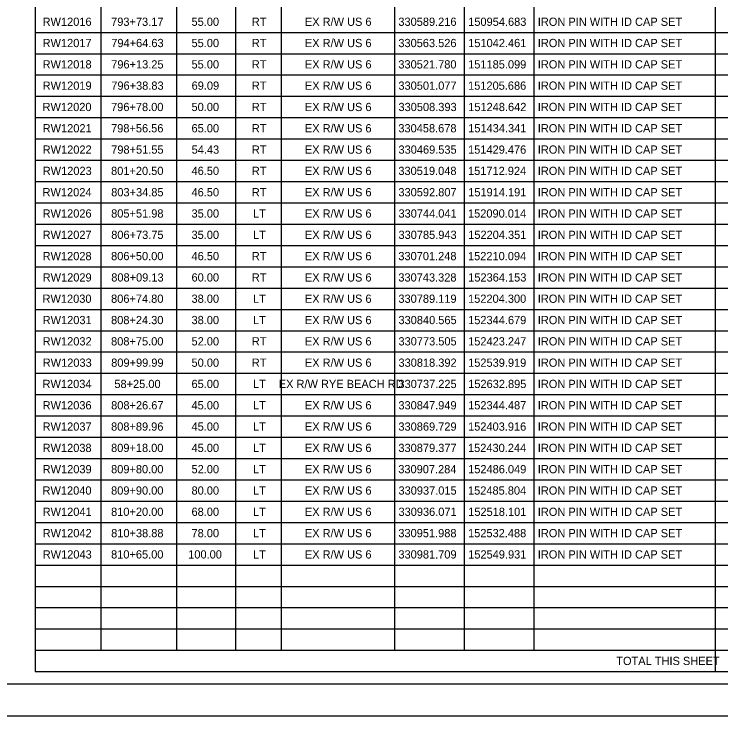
# Model space of a CAD drawing. Extents: x 0 to 34, y 0 to 22.
# Drawn here: x 11.66 to 22.82, y 0 to 11.08 of the extents above; entities that cross this region are included whole.
import ezdxf

# ---------------------------------------------------------------- set-up
doc = ezdxf.new("R2010")
doc.units = 0
for name, color, linetype in [('Default', 7, 'Continuous'), ('SH_Border', 7, 'Continuous'), ('SH_Cut_Line', 7, 'Continuous')]:
    doc.layers.add(name, color=color, linetype=linetype)

msp = doc.modelspace()

# ---------------------------------------------------------------- linework, layer by layer
at = {"layer": 'Default'}
for p, q in [((11.995, 21.5), (11.995, 0.699)), ((19.872, 21.148), (19.872, 1.036)), ((22.732, 21.148), (22.732, 0.699)), ((13.035, 20.154), (13.035, 1.036)), ((14.228, 20.154), (14.228, 1.036)), ((15.161, 20.154), (15.161, 1.036)), ((15.88, 20.154), (15.88, 1.036)), ((17.669, 20.154), (17.669, 1.036)), ((18.77, 20.154), (18.77, 1.036)), ((11.995, 10.794), (28.284, 10.794)), ((11.995, 10.457), (28.284, 10.457)), ((11.995, 10.121), (28.284, 10.121)), ((11.995, 9.784), (28.284, 9.784)), ((11.995, 9.448), (28.284, 9.448)), ((11.995, 9.111), (28.284, 9.111)), ((11.995, 8.775), (28.284, 8.775)), ((11.995, 8.438), (28.284, 8.438)), ((11.995, 8.102), (28.284, 8.102)), ((11.995, 7.765), (28.284, 7.765)), ((11.995, 7.429), (28.284, 7.429)), ((11.995, 7.092), (28.284, 7.092)), ((11.995, 6.756), (28.284, 6.756)), ((11.995, 6.42), (28.284, 6.42)), ((11.995, 6.083), (28.284, 6.083)), ((11.995, 5.747), (28.284, 5.747)), ((11.995, 5.41), (28.284, 5.41)), ((11.995, 5.074), (28.284, 5.074)), ((11.995, 4.737), (28.284, 4.737)), ((11.995, 4.401), (28.284, 4.401)), ((11.995, 4.064), (28.284, 4.064)), ((11.995, 3.728), (28.284, 3.728)), ((11.995, 3.391), (28.284, 3.391)), ((11.995, 3.055), (28.284, 3.055)), ((11.995, 2.718), (28.284, 2.718)), ((11.995, 2.382), (28.284, 2.382)), ((11.995, 2.045), (28.284, 2.045)), ((11.995, 1.709), (28.284, 1.709)), ((11.995, 1.372), (28.284, 1.372)), ((11.995, 1.036), (28.284, 1.036)), ((11.995, 0.699), (28.284, 0.699))]:
    msp.add_line(p, q, dxfattribs=at)
at = {"layer": 'SH_Border'}
msp.add_lwpolyline([(1.5, 21.5), (33.5, 21.5), (33.5, 0.5), (1.5, 0.5)], close=True, dxfattribs=at)
at = {"layer": 'SH_Cut_Line'}
msp.add_lwpolyline([(0, 0), (34, 0), (34, 22), (0, 22)], close=True, dxfattribs=at)

# ---------------------------------------------------------------- texts
at = {"layer": 'Default'}
for s, p in [('RW12016', (12.114, 10.897)), ('793+73.17', (13.196, 10.897)), ('55.00', (14.465, 10.897)), ('RT', (15.417, 10.897)), ('EX R/W US 6', (16.255, 10.897)), ('330589.216', (17.731, 10.897)), ('150954.683', (18.834, 10.897)), ('IRON PIN WITH ID CAP SET', (19.933, 10.897)), ('RW12017', (12.114, 10.561)), ('794+64.63', (13.198, 10.561)), ('55.00', (14.465, 10.561)), ('RT', (15.417, 10.561)), ('EX R/W US 6', (16.255, 10.561)), ('330563.526', (17.731, 10.561)), ('151042.461', (18.834, 10.561)), ('IRON PIN WITH ID CAP SET', (19.933, 10.561)), ('RW12018', (12.114, 10.224)), ('796+13.25', (13.197, 10.224)), ('55.00', (14.465, 10.224)), ('RT', (15.417, 10.224)), ('EX R/W US 6', (16.255, 10.224)), ('330521.780', (17.731, 10.224)), ('151185.099', (18.833, 10.224)), ('IRON PIN WITH ID CAP SET', (19.933, 10.224)), ('RW12019', (12.115, 9.888)), ('796+38.83', (13.198, 9.888)), ('69.09', (14.466, 9.888)), ('RT', (15.417, 9.888)), ('EX R/W US 6', (16.255, 9.888)), ('330501.077', (17.732, 9.888)), ('151205.686', (18.832, 9.888)), ('IRON PIN WITH ID CAP SET', (19.933, 9.888)), ('RW12020', (12.113, 9.551)), ('796+78.00', (13.195, 9.551)), ('50.00', (14.465, 9.551)), ('RT', (15.417, 9.551)), ('EX R/W US 6', (16.255, 9.551)), ('330508.393', (17.733, 9.551)), ('151248.642', (18.834, 9.551)), ('IRON PIN WITH ID CAP SET', (19.933, 9.551)), ('RW12021', (12.115, 9.215)), ('798+56.56', (13.195, 9.215)), ('65.00', (14.465, 9.215)), ('RT', (15.417, 9.215)), ('EX R/W US 6', (16.255, 9.215)), ('330458.678', (17.731, 9.215)), ('151434.341', (18.834, 9.215)), ('IRON PIN WITH ID CAP SET', (19.933, 9.215)), ('RW12022', (12.115, 8.878)), ('798+51.55', (13.197, 8.878)), ('54.43', (14.467, 8.878)), ('RT', (15.417, 8.878)), ('EX R/W US 6', (16.255, 8.878)), ('330469.535', (17.733, 8.878)), ('151429.476', (18.832, 8.878)), ('IRON PIN WITH ID CAP SET', (19.933, 8.878)), ('RW12023', (12.116, 8.542)), ('801+20.50', (13.195, 8.542)), ('46.50', (14.465, 8.542)), ('RT', (15.417, 8.542)), ('EX R/W US 6', (16.255, 8.542)), ('330519.048', (17.731, 8.542)), ('151712.924', (18.831, 8.542)), ('IRON PIN WITH ID CAP SET', (19.933, 8.542)), ('RW12024', (12.113, 8.205)), ('803+34.85', (13.197, 8.205)), ('46.50', (14.465, 8.205)), ('RT', (15.417, 8.205)), ('EX R/W US 6', (16.255, 8.205)), ('330592.807', (17.732, 8.205)), ('151914.191', (18.834, 8.205)), ('IRON PIN WITH ID CAP SET', (19.933, 8.205)), ('RW12026', (12.114, 7.869)), ('805+51.98', (13.196, 7.869)), ('35.00', (14.465, 7.869)), ('LT', (15.436, 7.869)), ('EX R/W US 6', (16.255, 7.869)), ('330744.041', (17.733, 7.869)), ('152090.014', (18.831, 7.869)), ('IRON PIN WITH ID CAP SET', (19.933, 7.869)), ('RW12027', (12.114, 7.532)), ('806+73.75', (13.197, 7.532)), ('35.00', (14.465, 7.532)), ('LT', (15.436, 7.532)), ('EX R/W US 6', (16.255, 7.532)), ('330785.943', (17.733, 7.532)), ('152204.351', (18.834, 7.532)), ('IRON PIN WITH ID CAP SET', (19.933, 7.532)), ('RW12028', (12.114, 7.196)), ('806+50.00', (13.195, 7.196)), ('46.50', (14.465, 7.196)), ('RT', (15.417, 7.196)), ('EX R/W US 6', (16.255, 7.196)), ('330701.248', (17.731, 7.196)), ('152210.094', (18.831, 7.196)), ('IRON PIN WITH ID CAP SET', (19.933, 7.196)), ('RW12029', (12.115, 6.859)), ('808+09.13', (13.198, 6.859)), ('60.00', (14.465, 6.859)), ('RT', (15.417, 6.859)), ('EX R/W US 6', (16.255, 6.859)), ('330743.328', (17.731, 6.859)), ('152364.153', (18.834, 6.859)), ('IRON PIN WITH ID CAP SET', (19.933, 6.859)), ('RW12030', (12.113, 6.523)), ('806+74.80', (13.195, 6.523)), ('38.00', (14.465, 6.523)), ('LT', (15.436, 6.523)), ('EX R/W US 6', (16.255, 6.523)), ('330789.119', (17.732, 6.523)), ('152204.300', (18.832, 6.523)), ('IRON PIN WITH ID CAP SET', (19.933, 6.523)), ('RW12031', (12.115, 6.186)), ('808+24.30', (13.195, 6.186)), ('38.00', (14.465, 6.186)), ('LT', (15.436, 6.186)), ('EX R/W US 6', (16.255, 6.186)), ('330840.565', (17.733, 6.186)), ('152344.679', (18.833, 6.186)), ('IRON PIN WITH ID CAP SET', (19.933, 6.186)), ('RW12032', (12.115, 5.85)), ('808+75.00', (13.195, 5.85)), ('52.00', (14.465, 5.85)), ('RT', (15.417, 5.85)), ('EX R/W US 6', (16.255, 5.85)), ('330773.505', (17.733, 5.85)), ('152423.247', (18.833, 5.85)), ('IRON PIN WITH ID CAP SET', (19.933, 5.85)), ('RW12033', (12.116, 5.513)), ('809+99.99', (13.197, 5.513)), ('50.00', (14.465, 5.513)), ('RT', (15.417, 5.513)), ('EX R/W US 6', (16.255, 5.513)), ('330818.392', (17.733, 5.513)), ('152539.919', (18.833, 5.513)), ('IRON PIN WITH ID CAP SET', (19.933, 5.513)), ('RW12034', (12.113, 5.177)), ('58+25.00', (13.247, 5.177)), ('65.00', (14.465, 5.177)), ('LT', (15.436, 5.177)), ('EX R/W RYE BEACH RD', (15.843, 5.177)), ('330737.225', (17.733, 5.177)), ('152632.895', (18.834, 5.177)), ('IRON PIN WITH ID CAP SET', (19.933, 5.177)), ('RW12036', (12.114, 4.84)), ('808+26.67', (13.196, 4.84)), ('45.00', (14.465, 4.84)), ('LT', (15.436, 4.84)), ('EX R/W US 6', (16.255, 4.84)), ('330847.949', (17.732, 4.84)), ('152344.487', (18.833, 4.84)), ('IRON PIN WITH ID CAP SET', (19.933, 4.84)), ('RW12037', (12.114, 4.504)), ('808+89.96', (13.195, 4.504)), ('45.00', (14.465, 4.504)), ('LT', (15.436, 4.504)), ('EX R/W US 6', (16.255, 4.504)), ('330869.729', (17.732, 4.504)), ('152403.916', (18.832, 4.504)), ('IRON PIN WITH ID CAP SET', (19.933, 4.504)), ('RW12038', (12.114, 4.167)), ('809+18.00', (13.195, 4.167)), ('45.00', (14.465, 4.167)), ('LT', (15.436, 4.167)), ('EX R/W US 6', (16.255, 4.167)), ('330879.377', (17.732, 4.167)), ('152430.244', (18.831, 4.167)), ('IRON PIN WITH ID CAP SET', (19.933, 4.167)), ('RW12039', (12.115, 3.831)), ('809+80.00', (13.195, 3.831)), ('52.00', (14.465, 3.831)), ('LT', (15.436, 3.831)), ('EX R/W US 6', (16.255, 3.831)), ('330907.284', (17.73, 3.831)), ('152486.049', (18.833, 3.831)), ('IRON PIN WITH ID CAP SET', (19.933, 3.831)), ('RW12040', (12.113, 3.494)), ('809+90.00', (13.195, 3.494)), ('80.00', (14.465, 3.494)), ('LT', (15.436, 3.494)), ('EX R/W US 6', (16.255, 3.494)), ('330937.015', (17.733, 3.494)), ('152485.804', (18.831, 3.494)), ('IRON PIN WITH ID CAP SET', (19.933, 3.494)), ('RW12041', (12.115, 3.158)), ('810+20.00', (13.195, 3.158)), ('68.00', (14.465, 3.158)), ('LT', (15.436, 3.158)), ('EX R/W US 6', (16.255, 3.158)), ('330936.071', (17.733, 3.158)), ('152518.101', (18.834, 3.158)), ('IRON PIN WITH ID CAP SET', (19.933, 3.158)), ('RW12042', (12.115, 2.821)), ('810+38.88', (13.196, 2.821)), ('78.00', (14.465, 2.821)), ('LT', (15.436, 2.821)), ('EX R/W US 6', (16.255, 2.821)), ('330951.988', (17.731, 2.821)), ('152532.488', (18.832, 2.821)), ('IRON PIN WITH ID CAP SET', (19.933, 2.821)), ('RW12043', (12.116, 2.485)), ('810+65.00', (13.195, 2.485)), ('100.00', (14.413, 2.485)), ('LT', (15.436, 2.485)), ('EX R/W US 6', (16.255, 2.485)), ('330981.709', (17.732, 2.485)), ('152549.931', (18.834, 2.485)), ('IRON PIN WITH ID CAP SET', (19.933, 2.485)), ('TOTAL THIS SHEET', (21.172, 0.803))]:
    msp.add_text(s, height=0.13, dxfattribs=at).set_placement(p)

doc.saveas('drawing.dxf')
